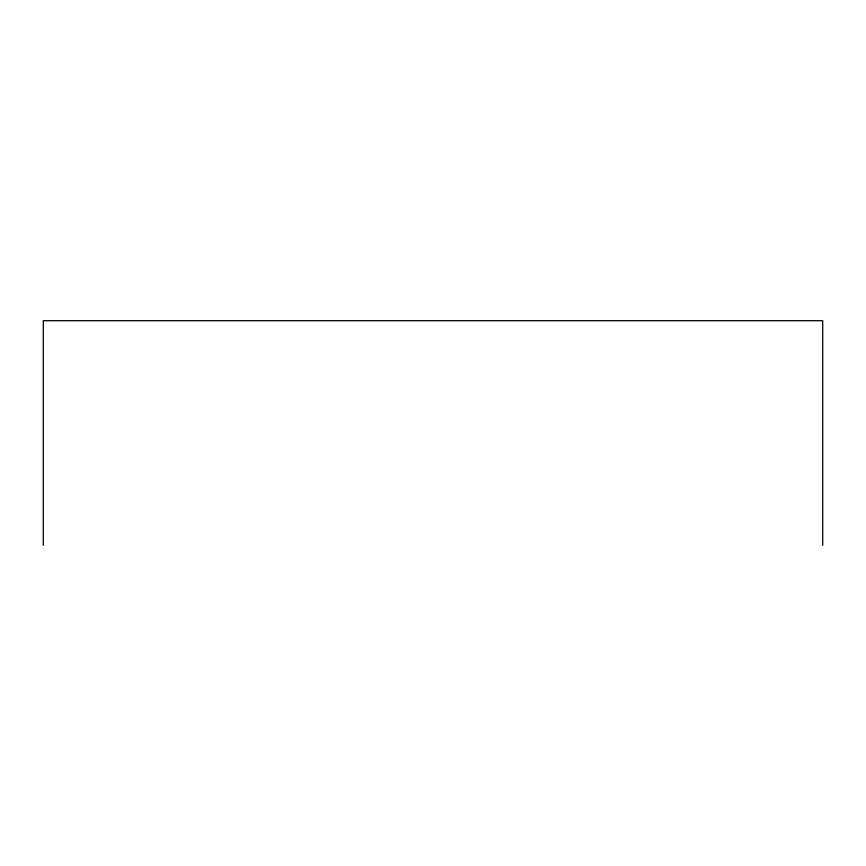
<?xml version="1.0" encoding="UTF-8"?>
<svg xmlns="http://www.w3.org/2000/svg" width="866" height="866" viewBox="0 0 866 866"><rect width="100%" height="100%" fill="white"/><g stroke="black" fill="none" stroke-linecap="round" stroke-linejoin="round"><path stroke-width="1.3" d="M822.7 545.299L822.7 320.701L43.3 320.701L43.3 545.299"/></g></svg>
